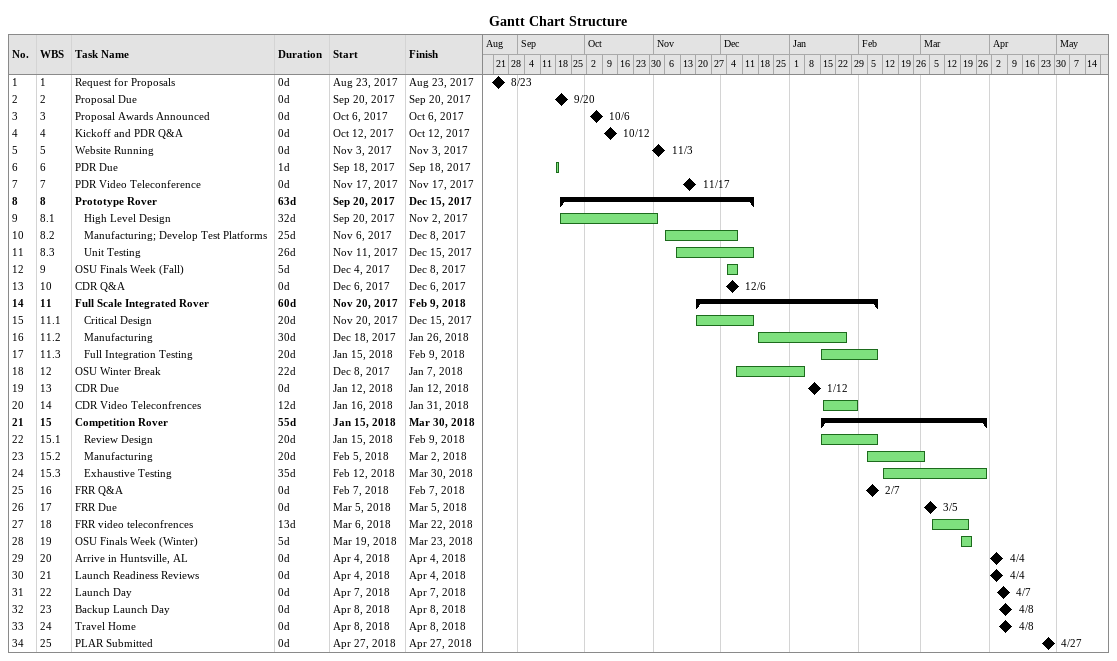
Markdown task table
Gantt Chart Structure

| ID | WBS | Task | Duration | Start | Finish |
|---|---|---|---|---|---|
| 1 | 1 | Request for Proposals | 0d | 2017-08-23 | 2017-08-23 |
| 2 | 2 | Proposal Due | 0d | 2017-09-20 | 2017-09-20 |
| 3 | 3 | Proposal Awards Announced | 0d | 2017-10-06 | 2017-10-06 |
| 4 | 4 | Kickoff and PDR Q&A | 0d | 2017-10-12 | 2017-10-12 |
| 5 | 5 | Website Running | 0d | 2017-11-03 | 2017-11-03 |
| 6 | 6 | PDR Due | 1d | 2017-09-18 | 2017-09-18 |
| 7 | 7 | PDR Video Teleconference | 0d | 2017-11-17 | 2017-11-17 |
| 8 | 8 | **Prototype Rover** | 63d | 2017-09-20 | 2017-12-15 |
| 9 | 8.1 | High Level Design | 32d | 2017-09-20 | 2017-11-02 |
| 10 | 8.2 | Manufacturing; Develop Test Platforms | 25d | 2017-11-06 | 2017-12-08 |
| 11 | 8.3 | Unit Testing | 26d | 2017-11-11 | 2017-12-15 |
| 12 | 9 | OSU Finals Week (Fall) | 5d | 2017-12-04 | 2017-12-08 |
| 13 | 10 | CDR Q&A | 0d | 2017-12-06 | 2017-12-06 |
| 14 | 11 | **Full Scale Integrated Rover** | 60d | 2017-11-20 | 2018-02-09 |
| 15 | 11.1 | Critical Design | 20d | 2017-11-20 | 2017-12-15 |
| 16 | 11.2 | Manufacturing | 30d | 2017-12-18 | 2018-01-26 |
| 17 | 11.3 | Full Integration Testing | 20d | 2018-01-15 | 2018-02-09 |
| 18 | 12 | OSU Winter Break | 22d | 2017-12-08 | 2018-01-07 |
| 19 | 13 | CDR Due | 0d | 2018-01-12 | 2018-01-12 |
| 20 | 14 | CDR Video Teleconfrences | 12d | 2018-01-16 | 2018-01-31 |
| 21 | 15 | **Competition Rover** | 55d | 2018-01-15 | 2018-03-30 |
| 22 | 15.1 | Review Design | 20d | 2018-01-15 | 2018-02-09 |
| 23 | 15.2 | Manufacturing | 20d | 2018-02-05 | 2018-03-02 |
| 24 | 15.3 | Exhaustive Testing | 35d | 2018-02-12 | 2018-03-30 |
| 25 | 16 | FRR Q&A | 0d | 2018-02-07 | 2018-02-07 |
| 26 | 17 | FRR Due | 0d | 2018-03-05 | 2018-03-05 |
| 27 | 18 | FRR video teleconfrences | 13d | 2018-03-06 | 2018-03-22 |
| 28 | 19 | OSU Finals Week (Winter) | 5d | 2018-03-19 | 2018-03-23 |
| 29 | 20 | Arrive in Huntsville, AL | 0d | 2018-04-04 | 2018-04-04 |
| 30 | 21 | Launch Readiness Reviews | 0d | 2018-04-04 | 2018-04-04 |
| 31 | 22 | Launch Day | 0d | 2018-04-07 | 2018-04-07 |
| 32 | 23 | Backup Launch Day | 0d | 2018-04-08 | 2018-04-08 |
| 33 | 24 | Travel Home | 0d | 2018-04-08 | 2018-04-08 |
| 34 | 25 | PLAR Submitted | 0d | 2018-04-27 | 2018-04-27 |
